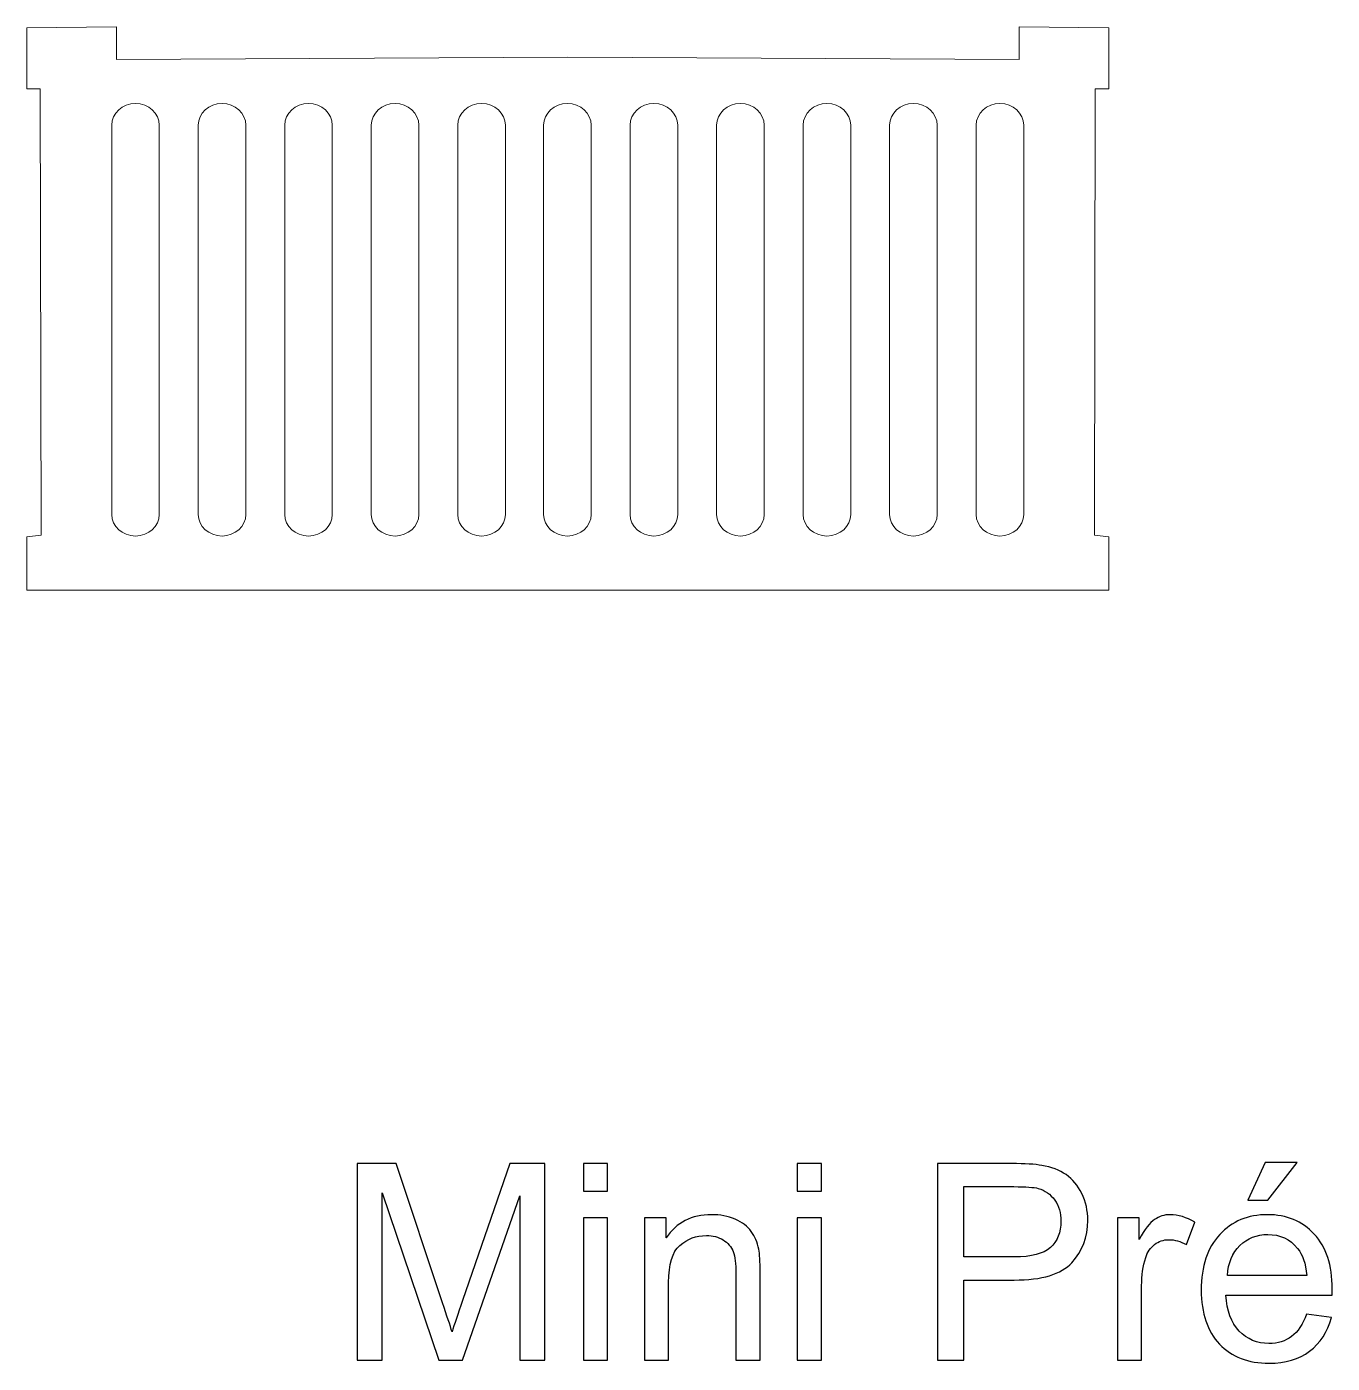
# Model space of a CAD drawing. Header units: millimetres. Extents: x -494 to 494, y -418 to 418.
# Drawn here: x -483.6 to -423.3, y -371.1 to -309.3 of the extents above; entities that cross this region are included whole.
import ezdxf

# ---------------------------------------------------------------- set-up
doc = ezdxf.new("R2010")
doc.units = ezdxf.units.MM
doc.header["$MEASUREMENT"] = 0

msp = doc.modelspace()

# ---------------------------------------------------------------- linework, layer by layer
at = {"lineweight": 9}
for points, knots in [([(-458.6213, -335.3787), (-458.6213, -335.3787), (-433.6059, -335.3787), (-433.6059, -335.3787), (-433.6059, -335.3787), (-433.6059, -335.3787), (-433.6059, -332.9099), (-433.6059, -332.9099), (-433.6059, -332.9099), (-433.6059, -332.9099), (-434.2674, -332.8438), (-434.2674, -332.8438), (-434.2674, -332.8438), (-434.2674, -332.8438), (-434.2284, -312.2058), (-434.2284, -312.2058), (-434.2284, -312.2058), (-434.2284, -312.2058), (-433.6059, -312.2063), (-433.6059, -312.2063), (-433.6059, -312.2063), (-433.6059, -312.2063), (-433.6059, -309.3787), (-433.6059, -309.3787), (-433.6059, -309.3787), (-433.6059, -309.3787), (-437.7535, -309.3293), (-437.7535, -309.3293), (-437.7535, -309.3293), (-437.7535, -309.3293), (-437.7538, -310.8506), (-437.7538, -310.8506), (-437.7538, -310.8506), (-437.7538, -310.8506), (-458.6213, -310.7309), (-458.6213, -310.7309), (-458.6213, -310.7309), (-458.6213, -310.7309), (-479.4888, -310.8506), (-479.4888, -310.8506), (-479.4888, -310.8506), (-479.4888, -310.8506), (-479.4891, -309.3293), (-479.4891, -309.3293), (-479.4891, -309.3293), (-479.4891, -309.3293), (-483.6367, -309.3787), (-483.6367, -309.3787), (-483.6367, -309.3787), (-483.6367, -309.3787), (-483.6367, -312.2063), (-483.6367, -312.2063), (-483.6367, -312.2063), (-483.6367, -312.2063), (-483.0142, -312.2058), (-483.0142, -312.2058), (-483.0142, -312.2058), (-483.0142, -312.2058), (-482.9752, -332.8438), (-482.9752, -332.8438), (-482.9752, -332.8438), (-482.9752, -332.8438), (-483.6367, -332.9099), (-483.6367, -332.9099), (-483.6367, -332.9099), (-483.6367, -332.9099), (-483.6367, -335.3787), (-483.6367, -335.3787), (-483.6367, -335.3787), (-483.6367, -335.3787), (-458.6213, -335.3787), (-458.6213, -335.3787)], [0, 0, 0, 0, 0.0526316, 0.0526316, 0.0526316, 0.0526316, 0.1052632, 0.1052632, 0.1052632, 0.1052632, 0.1578947, 0.1578947, 0.1578947, 0.1578947, 0.2105263, 0.2105263, 0.2105263, 0.2105263, 0.2631579, 0.2631579, 0.2631579, 0.2631579, 0.3157895, 0.3157895, 0.3157895, 0.3157895, 0.3684211, 0.3684211, 0.3684211, 0.3684211, 0.4210526, 0.4210526, 0.4210526, 0.4210526, 0.4736842, 0.4736842, 0.4736842, 0.4736842, 0.5263158, 0.5263158, 0.5263158, 0.5263158, 0.5789474, 0.5789474, 0.5789474, 0.5789474, 0.6315789, 0.6315789, 0.6315789, 0.6315789, 0.6842105, 0.6842105, 0.6842105, 0.6842105, 0.7368421, 0.7368421, 0.7368421, 0.7368421, 0.7894737, 0.7894737, 0.7894737, 0.7894737, 0.8421053, 0.8421053, 0.8421053, 0.8421053, 0.8947368, 0.8947368, 0.8947368, 0.8947368, 1, 1, 1, 1]), ([(-478.6059, -312.8787), (-478.6059, -312.8787), (-478.6058, -312.8787), (-478.6058, -312.8787), (-478.6058, -312.8787), (-478.0007, -312.8787), (-477.5059, -313.3286), (-477.5059, -313.8786), (-477.5059, -313.8786), (-477.5059, -313.8786), (-477.5059, -331.8788), (-477.5059, -331.8788), (-477.5059, -331.8788), (-477.5059, -332.4288), (-478.0007, -332.8787), (-478.6058, -332.8787), (-478.6058, -332.8787), (-478.6058, -332.8787), (-478.6059, -332.8787), (-478.6059, -332.8787), (-478.6059, -332.8787), (-479.211, -332.8787), (-479.7059, -332.4288), (-479.7059, -331.8788), (-479.7059, -331.8788), (-479.7059, -331.8788), (-479.7059, -313.8786), (-479.7059, -313.8786), (-479.7059, -313.8786), (-479.7059, -313.3286), (-479.211, -312.8787), (-478.6059, -312.8787)], [0, 0, 0, 0, 0.1111111, 0.1111111, 0.1111111, 0.1111111, 0.2222222, 0.2222222, 0.2222222, 0.2222222, 0.3333333, 0.3333333, 0.3333333, 0.3333333, 0.4444444, 0.4444444, 0.4444444, 0.4444444, 0.5555556, 0.5555556, 0.5555556, 0.5555556, 0.6666667, 0.6666667, 0.6666667, 0.6666667, 0.7777778, 0.7777778, 0.7777778, 0.7777778, 1, 1, 1, 1]), ([(-474.6059, -312.8787), (-474.6059, -312.8787), (-474.6058, -312.8787), (-474.6058, -312.8787), (-474.6058, -312.8787), (-474.0007, -312.8787), (-473.5059, -313.3286), (-473.5059, -313.8786), (-473.5059, -313.8786), (-473.5059, -313.8786), (-473.5059, -331.8788), (-473.5059, -331.8788), (-473.5059, -331.8788), (-473.5059, -332.4288), (-474.0007, -332.8787), (-474.6058, -332.8787), (-474.6058, -332.8787), (-474.6058, -332.8787), (-474.6059, -332.8787), (-474.6059, -332.8787), (-474.6059, -332.8787), (-475.211, -332.8787), (-475.7059, -332.4288), (-475.7059, -331.8788), (-475.7059, -331.8788), (-475.7059, -331.8788), (-475.7059, -313.8786), (-475.7059, -313.8786), (-475.7059, -313.8786), (-475.7059, -313.3286), (-475.211, -312.8787), (-474.6059, -312.8787)], [0, 0, 0, 0, 0.1111111, 0.1111111, 0.1111111, 0.1111111, 0.2222222, 0.2222222, 0.2222222, 0.2222222, 0.3333333, 0.3333333, 0.3333333, 0.3333333, 0.4444444, 0.4444444, 0.4444444, 0.4444444, 0.5555556, 0.5555556, 0.5555556, 0.5555556, 0.6666667, 0.6666667, 0.6666667, 0.6666667, 0.7777778, 0.7777778, 0.7777778, 0.7777778, 1, 1, 1, 1]), ([(-470.6059, -312.8787), (-470.6059, -312.8787), (-470.6058, -312.8787), (-470.6058, -312.8787), (-470.6058, -312.8787), (-470.0007, -312.8787), (-469.5059, -313.3286), (-469.5059, -313.8786), (-469.5059, -313.8786), (-469.5059, -313.8786), (-469.5059, -331.8788), (-469.5059, -331.8788), (-469.5059, -331.8788), (-469.5059, -332.4288), (-470.0007, -332.8787), (-470.6058, -332.8787), (-470.6058, -332.8787), (-470.6058, -332.8787), (-470.6059, -332.8787), (-470.6059, -332.8787), (-470.6059, -332.8787), (-471.211, -332.8787), (-471.7059, -332.4288), (-471.7059, -331.8788), (-471.7059, -331.8788), (-471.7059, -331.8788), (-471.7059, -313.8786), (-471.7059, -313.8786), (-471.7059, -313.8786), (-471.7059, -313.3286), (-471.211, -312.8787), (-470.6059, -312.8787)], [0, 0, 0, 0, 0.1111111, 0.1111111, 0.1111111, 0.1111111, 0.2222222, 0.2222222, 0.2222222, 0.2222222, 0.3333333, 0.3333333, 0.3333333, 0.3333333, 0.4444444, 0.4444444, 0.4444444, 0.4444444, 0.5555556, 0.5555556, 0.5555556, 0.5555556, 0.6666667, 0.6666667, 0.6666667, 0.6666667, 0.7777778, 0.7777778, 0.7777778, 0.7777778, 1, 1, 1, 1]), ([(-466.6059, -312.8787), (-466.6059, -312.8787), (-466.6058, -312.8787), (-466.6058, -312.8787), (-466.6058, -312.8787), (-466.0007, -312.8787), (-465.5059, -313.3286), (-465.5059, -313.8786), (-465.5059, -313.8786), (-465.5059, -313.8786), (-465.5059, -331.8788), (-465.5059, -331.8788), (-465.5059, -331.8788), (-465.5059, -332.4288), (-466.0007, -332.8787), (-466.6058, -332.8787), (-466.6058, -332.8787), (-466.6058, -332.8787), (-466.6059, -332.8787), (-466.6059, -332.8787), (-466.6059, -332.8787), (-467.211, -332.8787), (-467.7059, -332.4288), (-467.7059, -331.8788), (-467.7059, -331.8788), (-467.7059, -331.8788), (-467.7059, -313.8786), (-467.7059, -313.8786), (-467.7059, -313.8786), (-467.7059, -313.3286), (-467.211, -312.8787), (-466.6059, -312.8787)], [0, 0, 0, 0, 0.1111111, 0.1111111, 0.1111111, 0.1111111, 0.2222222, 0.2222222, 0.2222222, 0.2222222, 0.3333333, 0.3333333, 0.3333333, 0.3333333, 0.4444444, 0.4444444, 0.4444444, 0.4444444, 0.5555556, 0.5555556, 0.5555556, 0.5555556, 0.6666667, 0.6666667, 0.6666667, 0.6666667, 0.7777778, 0.7777778, 0.7777778, 0.7777778, 1, 1, 1, 1]), ([(-462.6059, -312.8787), (-462.6059, -312.8787), (-462.6058, -312.8787), (-462.6058, -312.8787), (-462.6058, -312.8787), (-462.0007, -312.8787), (-461.5059, -313.3286), (-461.5059, -313.8786), (-461.5059, -313.8786), (-461.5059, -313.8786), (-461.5059, -331.8788), (-461.5059, -331.8788), (-461.5059, -331.8788), (-461.5059, -332.4288), (-462.0007, -332.8787), (-462.6058, -332.8787), (-462.6058, -332.8787), (-462.6058, -332.8787), (-462.6059, -332.8787), (-462.6059, -332.8787), (-462.6059, -332.8787), (-463.211, -332.8787), (-463.7059, -332.4288), (-463.7059, -331.8788), (-463.7059, -331.8788), (-463.7059, -331.8788), (-463.7059, -313.8786), (-463.7059, -313.8786), (-463.7059, -313.8786), (-463.7059, -313.3286), (-463.211, -312.8787), (-462.6059, -312.8787)], [0, 0, 0, 0, 0.1111111, 0.1111111, 0.1111111, 0.1111111, 0.2222222, 0.2222222, 0.2222222, 0.2222222, 0.3333333, 0.3333333, 0.3333333, 0.3333333, 0.4444444, 0.4444444, 0.4444444, 0.4444444, 0.5555556, 0.5555556, 0.5555556, 0.5555556, 0.6666667, 0.6666667, 0.6666667, 0.6666667, 0.7777778, 0.7777778, 0.7777778, 0.7777778, 1, 1, 1, 1]), ([(-458.6367, -312.8787), (-458.6367, -312.8787), (-458.6368, -312.8787), (-458.6368, -312.8787), (-458.6368, -312.8787), (-459.2419, -312.8787), (-459.7367, -313.3286), (-459.7367, -313.8786), (-459.7367, -313.8786), (-459.7367, -313.8786), (-459.7367, -331.8788), (-459.7367, -331.8788), (-459.7367, -331.8788), (-459.7367, -332.4288), (-459.2419, -332.8787), (-458.6368, -332.8787), (-458.6368, -332.8787), (-458.6368, -332.8787), (-458.6367, -332.8787), (-458.6367, -332.8787), (-458.6367, -332.8787), (-458.0316, -332.8787), (-457.5367, -332.4288), (-457.5367, -331.8788), (-457.5367, -331.8788), (-457.5367, -331.8788), (-457.5367, -313.8786), (-457.5367, -313.8786), (-457.5367, -313.8786), (-457.5367, -313.3286), (-458.0316, -312.8787), (-458.6367, -312.8787)], [0, 0, 0, 0, 0.1111111, 0.1111111, 0.1111111, 0.1111111, 0.2222222, 0.2222222, 0.2222222, 0.2222222, 0.3333333, 0.3333333, 0.3333333, 0.3333333, 0.4444444, 0.4444444, 0.4444444, 0.4444444, 0.5555556, 0.5555556, 0.5555556, 0.5555556, 0.6666667, 0.6666667, 0.6666667, 0.6666667, 0.7777778, 0.7777778, 0.7777778, 0.7777778, 1, 1, 1, 1]), ([(-454.6367, -312.8787), (-454.6367, -312.8787), (-454.6368, -312.8787), (-454.6368, -312.8787), (-454.6368, -312.8787), (-455.2419, -312.8787), (-455.7367, -313.3286), (-455.7367, -313.8786), (-455.7367, -313.8786), (-455.7367, -313.8786), (-455.7367, -331.8788), (-455.7367, -331.8788), (-455.7367, -331.8788), (-455.7367, -332.4288), (-455.2419, -332.8787), (-454.6368, -332.8787), (-454.6368, -332.8787), (-454.6368, -332.8787), (-454.6367, -332.8787), (-454.6367, -332.8787), (-454.6367, -332.8787), (-454.0316, -332.8787), (-453.5367, -332.4288), (-453.5367, -331.8788), (-453.5367, -331.8788), (-453.5367, -331.8788), (-453.5367, -313.8786), (-453.5367, -313.8786), (-453.5367, -313.8786), (-453.5367, -313.3286), (-454.0316, -312.8787), (-454.6367, -312.8787)], [0, 0, 0, 0, 0.1111111, 0.1111111, 0.1111111, 0.1111111, 0.2222222, 0.2222222, 0.2222222, 0.2222222, 0.3333333, 0.3333333, 0.3333333, 0.3333333, 0.4444444, 0.4444444, 0.4444444, 0.4444444, 0.5555556, 0.5555556, 0.5555556, 0.5555556, 0.6666667, 0.6666667, 0.6666667, 0.6666667, 0.7777778, 0.7777778, 0.7777778, 0.7777778, 1, 1, 1, 1]), ([(-450.6367, -312.8787), (-450.6367, -312.8787), (-450.6368, -312.8787), (-450.6368, -312.8787), (-450.6368, -312.8787), (-451.2419, -312.8787), (-451.7367, -313.3286), (-451.7367, -313.8786), (-451.7367, -313.8786), (-451.7367, -313.8786), (-451.7367, -331.8788), (-451.7367, -331.8788), (-451.7367, -331.8788), (-451.7367, -332.4288), (-451.2419, -332.8787), (-450.6368, -332.8787), (-450.6368, -332.8787), (-450.6368, -332.8787), (-450.6367, -332.8787), (-450.6367, -332.8787), (-450.6367, -332.8787), (-450.0316, -332.8787), (-449.5367, -332.4288), (-449.5367, -331.8788), (-449.5367, -331.8788), (-449.5367, -331.8788), (-449.5367, -313.8786), (-449.5367, -313.8786), (-449.5367, -313.8786), (-449.5367, -313.3286), (-450.0316, -312.8787), (-450.6367, -312.8787)], [0, 0, 0, 0, 0.1111111, 0.1111111, 0.1111111, 0.1111111, 0.2222222, 0.2222222, 0.2222222, 0.2222222, 0.3333333, 0.3333333, 0.3333333, 0.3333333, 0.4444444, 0.4444444, 0.4444444, 0.4444444, 0.5555556, 0.5555556, 0.5555556, 0.5555556, 0.6666667, 0.6666667, 0.6666667, 0.6666667, 0.7777778, 0.7777778, 0.7777778, 0.7777778, 1, 1, 1, 1]), ([(-446.6367, -312.8787), (-446.6367, -312.8787), (-446.6368, -312.8787), (-446.6368, -312.8787), (-446.6368, -312.8787), (-447.2419, -312.8787), (-447.7367, -313.3286), (-447.7367, -313.8786), (-447.7367, -313.8786), (-447.7367, -313.8786), (-447.7367, -331.8788), (-447.7367, -331.8788), (-447.7367, -331.8788), (-447.7367, -332.4288), (-447.2419, -332.8787), (-446.6368, -332.8787), (-446.6368, -332.8787), (-446.6368, -332.8787), (-446.6367, -332.8787), (-446.6367, -332.8787), (-446.6367, -332.8787), (-446.0316, -332.8787), (-445.5367, -332.4288), (-445.5367, -331.8788), (-445.5367, -331.8788), (-445.5367, -331.8788), (-445.5367, -313.8786), (-445.5367, -313.8786), (-445.5367, -313.8786), (-445.5367, -313.3286), (-446.0316, -312.8787), (-446.6367, -312.8787)], [0, 0, 0, 0, 0.1111111, 0.1111111, 0.1111111, 0.1111111, 0.2222222, 0.2222222, 0.2222222, 0.2222222, 0.3333333, 0.3333333, 0.3333333, 0.3333333, 0.4444444, 0.4444444, 0.4444444, 0.4444444, 0.5555556, 0.5555556, 0.5555556, 0.5555556, 0.6666667, 0.6666667, 0.6666667, 0.6666667, 0.7777778, 0.7777778, 0.7777778, 0.7777778, 1, 1, 1, 1]), ([(-442.6367, -312.8787), (-442.6367, -312.8787), (-442.6368, -312.8787), (-442.6368, -312.8787), (-442.6368, -312.8787), (-443.2419, -312.8787), (-443.7367, -313.3286), (-443.7367, -313.8786), (-443.7367, -313.8786), (-443.7367, -313.8786), (-443.7367, -331.8788), (-443.7367, -331.8788), (-443.7367, -331.8788), (-443.7367, -332.4288), (-443.2419, -332.8787), (-442.6368, -332.8787), (-442.6368, -332.8787), (-442.6368, -332.8787), (-442.6367, -332.8787), (-442.6367, -332.8787), (-442.6367, -332.8787), (-442.0316, -332.8787), (-441.5367, -332.4288), (-441.5367, -331.8788), (-441.5367, -331.8788), (-441.5367, -331.8788), (-441.5367, -313.8786), (-441.5367, -313.8786), (-441.5367, -313.8786), (-441.5367, -313.3286), (-442.0316, -312.8787), (-442.6367, -312.8787)], [0, 0, 0, 0, 0.1111111, 0.1111111, 0.1111111, 0.1111111, 0.2222222, 0.2222222, 0.2222222, 0.2222222, 0.3333333, 0.3333333, 0.3333333, 0.3333333, 0.4444444, 0.4444444, 0.4444444, 0.4444444, 0.5555556, 0.5555556, 0.5555556, 0.5555556, 0.6666667, 0.6666667, 0.6666667, 0.6666667, 0.7777778, 0.7777778, 0.7777778, 0.7777778, 1, 1, 1, 1]), ([(-438.6367, -312.8787), (-438.6367, -312.8787), (-438.6368, -312.8787), (-438.6368, -312.8787), (-438.6368, -312.8787), (-439.2419, -312.8787), (-439.7367, -313.3286), (-439.7367, -313.8786), (-439.7367, -313.8786), (-439.7367, -313.8786), (-439.7367, -331.8788), (-439.7367, -331.8788), (-439.7367, -331.8788), (-439.7367, -332.4288), (-439.2419, -332.8787), (-438.6368, -332.8787), (-438.6368, -332.8787), (-438.6368, -332.8787), (-438.6367, -332.8787), (-438.6367, -332.8787), (-438.6367, -332.8787), (-438.0316, -332.8787), (-437.5367, -332.4288), (-437.5367, -331.8788), (-437.5367, -331.8788), (-437.5367, -331.8788), (-437.5367, -313.8786), (-437.5367, -313.8786), (-437.5367, -313.8786), (-437.5367, -313.3286), (-438.0316, -312.8787), (-438.6367, -312.8787)], [0, 0, 0, 0, 0.1111111, 0.1111111, 0.1111111, 0.1111111, 0.2222222, 0.2222222, 0.2222222, 0.2222222, 0.3333333, 0.3333333, 0.3333333, 0.3333333, 0.4444444, 0.4444444, 0.4444444, 0.4444444, 0.5555556, 0.5555556, 0.5555556, 0.5555556, 0.6666667, 0.6666667, 0.6666667, 0.6666667, 0.7777778, 0.7777778, 0.7777778, 0.7777778, 1, 1, 1, 1]), ([(-468.3585, -370.9889), (-468.3585, -370.9889), (-468.3585, -361.8957), (-468.3585, -361.8957), (-468.3585, -361.8957), (-468.3585, -361.8957), (-466.5551, -361.8957), (-466.5551, -361.8957), (-466.5551, -361.8957), (-466.5551, -361.8957), (-464.4046, -368.3325), (-464.4046, -368.3325), (-464.4046, -368.3325), (-464.2056, -368.9315), (-464.0617, -369.3802), (-463.9706, -369.6787), (-463.9706, -369.6787), (-463.8669, -369.3485), (-463.7039, -368.8616), (-463.4838, -368.2203), (-463.4838, -368.2203), (-463.4838, -368.2203), (-461.2952, -361.8957), (-461.2952, -361.8957), (-461.2952, -361.8957), (-461.2952, -361.8957), (-459.6844, -361.8957), (-459.6844, -361.8957), (-459.6844, -361.8957), (-459.6844, -361.8957), (-459.6844, -370.9889), (-459.6844, -370.9889), (-459.6844, -370.9889), (-459.6844, -370.9889), (-460.8401, -370.9889), (-460.8401, -370.9889), (-460.8401, -370.9889), (-460.8401, -370.9889), (-460.8401, -363.3816), (-460.8401, -363.3816), (-460.8401, -363.3816), (-460.8401, -363.3816), (-463.4944, -370.9889), (-463.4944, -370.9889), (-463.4944, -370.9889), (-463.4944, -370.9889), (-464.5781, -370.9889), (-464.5781, -370.9889), (-464.5781, -370.9889), (-464.5781, -370.9889), (-467.2028, -363.2419), (-467.2028, -363.2419), (-467.2028, -363.2419), (-467.2028, -363.2419), (-467.2028, -370.9889), (-467.2028, -370.9889), (-467.2028, -370.9889), (-467.2028, -370.9889), (-468.3585, -370.9889), (-468.3585, -370.9889)], [0, 0, 0, 0, 0.0625, 0.0625, 0.0625, 0.0625, 0.125, 0.125, 0.125, 0.125, 0.1875, 0.1875, 0.1875, 0.1875, 0.25, 0.25, 0.25, 0.25, 0.3125, 0.3125, 0.3125, 0.3125, 0.375, 0.375, 0.375, 0.375, 0.4375, 0.4375, 0.4375, 0.4375, 0.5, 0.5, 0.5, 0.5, 0.5625, 0.5625, 0.5625, 0.5625, 0.625, 0.625, 0.625, 0.625, 0.6875, 0.6875, 0.6875, 0.6875, 0.75, 0.75, 0.75, 0.75, 0.8125, 0.8125, 0.8125, 0.8125, 0.875, 0.875, 0.875, 0.875, 1, 1, 1, 1]), ([(-457.8937, -363.1657), (-457.8937, -363.1657), (-457.8937, -361.8957), (-457.8937, -361.8957), (-457.8937, -361.8957), (-457.8937, -361.8957), (-456.7761, -361.8957), (-456.7761, -361.8957), (-456.7761, -361.8957), (-456.7761, -361.8957), (-456.7761, -363.1657), (-456.7761, -363.1657), (-456.7761, -363.1657), (-456.7761, -363.1657), (-457.8937, -363.1657), (-457.8937, -363.1657)], [0, 0, 0, 0, 0.2, 0.2, 0.2, 0.2, 0.4, 0.4, 0.4, 0.4, 0.6, 0.6, 0.6, 0.6, 1, 1, 1, 1]), ([(-448.0089, -363.1657), (-448.0089, -363.1657), (-448.0089, -361.8957), (-448.0089, -361.8957), (-448.0089, -361.8957), (-448.0089, -361.8957), (-446.8913, -361.8957), (-446.8913, -361.8957), (-446.8913, -361.8957), (-446.8913, -361.8957), (-446.8913, -363.1657), (-446.8913, -363.1657), (-446.8913, -363.1657), (-446.8913, -363.1657), (-448.0089, -363.1657), (-448.0089, -363.1657)], [0, 0, 0, 0, 0.2, 0.2, 0.2, 0.2, 0.4, 0.4, 0.4, 0.4, 0.6, 0.6, 0.6, 0.6, 1, 1, 1, 1]), ([(-441.5192, -370.9889), (-441.5192, -370.9889), (-441.5192, -361.8957), (-441.5192, -361.8957), (-441.5192, -361.8957), (-441.5192, -361.8957), (-438.086, -361.8957), (-438.086, -361.8957), (-438.086, -361.8957), (-437.4827, -361.8957), (-437.0213, -361.9253), (-436.7017, -361.9825), (-436.7017, -361.9825), (-436.255, -362.0566), (-435.8804, -362.1984), (-435.5777, -362.4058), (-435.5777, -362.4058), (-435.275, -362.6154), (-435.0316, -362.9075), (-434.8475, -363.2821), (-434.8475, -363.2821), (-434.6633, -363.6568), (-434.5723, -364.0695), (-434.5723, -364.5204), (-434.5723, -364.5204), (-434.5723, -365.2908), (-434.8178, -365.9449), (-435.311, -366.4783), (-435.311, -366.4783), (-435.8021, -367.0138), (-436.6932, -367.2805), (-437.9801, -367.2805), (-437.9801, -367.2805), (-437.9801, -367.2805), (-440.3127, -367.2805), (-440.3127, -367.2805), (-440.3127, -367.2805), (-440.3127, -367.2805), (-440.3127, -370.9889), (-440.3127, -370.9889), (-440.3127, -370.9889), (-440.3127, -370.9889), (-441.5192, -370.9889), (-441.5192, -370.9889)], [0, 0, 0, 0, 0.0833333, 0.0833333, 0.0833333, 0.0833333, 0.1666667, 0.1666667, 0.1666667, 0.1666667, 0.25, 0.25, 0.25, 0.25, 0.3333333, 0.3333333, 0.3333333, 0.3333333, 0.4166667, 0.4166667, 0.4166667, 0.4166667, 0.5, 0.5, 0.5, 0.5, 0.5833333, 0.5833333, 0.5833333, 0.5833333, 0.6666667, 0.6666667, 0.6666667, 0.6666667, 0.75, 0.75, 0.75, 0.75, 0.8333333, 0.8333333, 0.8333333, 0.8333333, 1, 1, 1, 1]), ([(-427.1809, -363.5848), (-427.1809, -363.5848), (-426.3681, -361.8449), (-426.3681, -361.8449), (-426.3681, -361.8449), (-426.3681, -361.8449), (-424.8949, -361.8449), (-424.8949, -361.8449), (-424.8949, -361.8449), (-424.8949, -361.8449), (-426.2538, -363.5848), (-426.2538, -363.5848), (-426.2538, -363.5848), (-426.2538, -363.5848), (-427.1809, -363.5848), (-427.1809, -363.5848)], [0, 0, 0, 0, 0.2, 0.2, 0.2, 0.2, 0.4, 0.4, 0.4, 0.4, 0.6, 0.6, 0.6, 0.6, 1, 1, 1, 1]), ([(-440.3127, -366.2137), (-440.3127, -366.2137), (-437.9632, -366.2137), (-437.9632, -366.2137), (-437.9632, -366.2137), (-437.1843, -366.2137), (-436.6339, -366.0698), (-436.3058, -365.7798), (-436.3058, -365.7798), (-435.9799, -365.4898), (-435.8169, -365.0834), (-435.8169, -364.5563), (-435.8169, -364.5563), (-435.8169, -364.1775), (-435.9121, -363.8515), (-436.1048, -363.5806), (-436.1048, -363.5806), (-436.2974, -363.3096), (-436.5514, -363.1297), (-436.8646, -363.0429), (-436.8646, -363.0429), (-437.0678, -362.99), (-437.4425, -362.9625), (-437.9865, -362.9625), (-437.9865, -362.9625), (-437.9865, -362.9625), (-440.3127, -362.9625), (-440.3127, -362.9625), (-440.3127, -362.9625), (-440.3127, -362.9625), (-440.3127, -366.2137), (-440.3127, -366.2137)], [0, 0, 0, 0, 0.1111111, 0.1111111, 0.1111111, 0.1111111, 0.2222222, 0.2222222, 0.2222222, 0.2222222, 0.3333333, 0.3333333, 0.3333333, 0.3333333, 0.4444444, 0.4444444, 0.4444444, 0.4444444, 0.5555556, 0.5555556, 0.5555556, 0.5555556, 0.6666667, 0.6666667, 0.6666667, 0.6666667, 0.7777778, 0.7777778, 0.7777778, 0.7777778, 1, 1, 1, 1]), ([(-457.8937, -370.9889), (-457.8937, -370.9889), (-457.8937, -364.3976), (-457.8937, -364.3976), (-457.8937, -364.3976), (-457.8937, -364.3976), (-456.7761, -364.3976), (-456.7761, -364.3976), (-456.7761, -364.3976), (-456.7761, -364.3976), (-456.7761, -370.9889), (-456.7761, -370.9889), (-456.7761, -370.9889), (-456.7761, -370.9889), (-457.8937, -370.9889), (-457.8937, -370.9889)], [0, 0, 0, 0, 0.2, 0.2, 0.2, 0.2, 0.4, 0.4, 0.4, 0.4, 0.6, 0.6, 0.6, 0.6, 1, 1, 1, 1]), ([(-455.0722, -370.9889), (-455.0722, -370.9889), (-455.0722, -364.3976), (-455.0722, -364.3976), (-455.0722, -364.3976), (-455.0722, -364.3976), (-454.0689, -364.3976), (-454.0689, -364.3976), (-454.0689, -364.3976), (-454.0689, -364.3976), (-454.0689, -365.3332), (-454.0689, -365.3332), (-454.0689, -365.3332), (-453.5863, -364.6156), (-452.8878, -364.2579), (-451.9755, -364.2579), (-451.9755, -364.2579), (-451.5776, -364.2579), (-451.2135, -364.3299), (-450.8812, -364.4717), (-450.8812, -364.4717), (-450.5489, -364.6135), (-450.2991, -364.8019), (-450.134, -365.0326), (-450.134, -365.0326), (-449.9689, -365.2633), (-449.8525, -365.5385), (-449.7869, -365.856), (-449.7869, -365.856), (-449.7467, -366.0634), (-449.7255, -366.4254), (-449.7255, -366.9418), (-449.7255, -366.9418), (-449.7255, -366.9418), (-449.7255, -370.9889), (-449.7255, -370.9889), (-449.7255, -370.9889), (-449.7255, -370.9889), (-450.8431, -370.9889), (-450.8431, -370.9889), (-450.8431, -370.9889), (-450.8431, -370.9889), (-450.8431, -366.9842), (-450.8431, -366.9842), (-450.8431, -366.9842), (-450.8431, -366.5291), (-450.8854, -366.1883), (-450.9722, -365.9639), (-450.9722, -365.9639), (-451.059, -365.7396), (-451.2135, -365.5596), (-451.4336, -365.4242), (-451.4336, -365.4242), (-451.6538, -365.2908), (-451.9141, -365.2231), (-452.2105, -365.2231), (-452.2105, -365.2231), (-452.6846, -365.2231), (-453.0931, -365.3734), (-453.4381, -365.6761), (-453.4381, -365.6761), (-453.7831, -365.9766), (-453.9546, -366.5502), (-453.9546, -367.3927), (-453.9546, -367.3927), (-453.9546, -367.3927), (-453.9546, -370.9889), (-453.9546, -370.9889), (-453.9546, -370.9889), (-453.9546, -370.9889), (-455.0722, -370.9889), (-455.0722, -370.9889)], [0, 0, 0, 0, 0.0526316, 0.0526316, 0.0526316, 0.0526316, 0.1052632, 0.1052632, 0.1052632, 0.1052632, 0.1578947, 0.1578947, 0.1578947, 0.1578947, 0.2105263, 0.2105263, 0.2105263, 0.2105263, 0.2631579, 0.2631579, 0.2631579, 0.2631579, 0.3157895, 0.3157895, 0.3157895, 0.3157895, 0.3684211, 0.3684211, 0.3684211, 0.3684211, 0.4210526, 0.4210526, 0.4210526, 0.4210526, 0.4736842, 0.4736842, 0.4736842, 0.4736842, 0.5263158, 0.5263158, 0.5263158, 0.5263158, 0.5789474, 0.5789474, 0.5789474, 0.5789474, 0.6315789, 0.6315789, 0.6315789, 0.6315789, 0.6842105, 0.6842105, 0.6842105, 0.6842105, 0.7368421, 0.7368421, 0.7368421, 0.7368421, 0.7894737, 0.7894737, 0.7894737, 0.7894737, 0.8421053, 0.8421053, 0.8421053, 0.8421053, 0.8947368, 0.8947368, 0.8947368, 0.8947368, 1, 1, 1, 1]), ([(-448.0089, -370.9889), (-448.0089, -370.9889), (-448.0089, -364.3976), (-448.0089, -364.3976), (-448.0089, -364.3976), (-448.0089, -364.3976), (-446.8913, -364.3976), (-446.8913, -364.3976), (-446.8913, -364.3976), (-446.8913, -364.3976), (-446.8913, -370.9889), (-446.8913, -370.9889), (-446.8913, -370.9889), (-446.8913, -370.9889), (-448.0089, -370.9889), (-448.0089, -370.9889)], [0, 0, 0, 0, 0.2, 0.2, 0.2, 0.2, 0.4, 0.4, 0.4, 0.4, 0.6, 0.6, 0.6, 0.6, 1, 1, 1, 1]), ([(-433.2007, -370.9889), (-433.2007, -370.9889), (-433.2007, -364.3976), (-433.2007, -364.3976), (-433.2007, -364.3976), (-433.2007, -364.3976), (-432.1974, -364.3976), (-432.1974, -364.3976), (-432.1974, -364.3976), (-432.1974, -364.3976), (-432.1974, -365.4072), (-432.1974, -365.4072), (-432.1974, -365.4072), (-431.9413, -364.9395), (-431.7042, -364.6304), (-431.4862, -364.4823), (-431.4862, -364.4823), (-431.2682, -364.332), (-431.029, -364.2579), (-430.7686, -364.2579), (-430.7686, -364.2579), (-430.3919, -364.2579), (-430.0088, -364.3764), (-429.6193, -364.6114), (-429.6193, -364.6114), (-429.6193, -364.6114), (-430.0172, -365.6422), (-430.0172, -365.6422), (-430.0172, -365.6422), (-430.2882, -365.4898), (-430.5591, -365.4136), (-430.83, -365.4136), (-430.83, -365.4136), (-431.0734, -365.4136), (-431.2915, -365.4877), (-431.4841, -365.6337), (-431.4841, -365.6337), (-431.6767, -365.7798), (-431.8143, -365.983), (-431.8968, -366.2433), (-431.8968, -366.2433), (-432.0217, -366.6391), (-432.0831, -367.0731), (-432.0831, -367.5451), (-432.0831, -367.5451), (-432.0831, -367.5451), (-432.0831, -370.9889), (-432.0831, -370.9889), (-432.0831, -370.9889), (-432.0831, -370.9889), (-433.2007, -370.9889), (-433.2007, -370.9889)], [0, 0, 0, 0, 0.0714286, 0.0714286, 0.0714286, 0.0714286, 0.1428571, 0.1428571, 0.1428571, 0.1428571, 0.2142857, 0.2142857, 0.2142857, 0.2142857, 0.2857143, 0.2857143, 0.2857143, 0.2857143, 0.3571429, 0.3571429, 0.3571429, 0.3571429, 0.4285714, 0.4285714, 0.4285714, 0.4285714, 0.5, 0.5, 0.5, 0.5, 0.5714286, 0.5714286, 0.5714286, 0.5714286, 0.6428571, 0.6428571, 0.6428571, 0.6428571, 0.7142857, 0.7142857, 0.7142857, 0.7142857, 0.7857143, 0.7857143, 0.7857143, 0.7857143, 0.8571429, 0.8571429, 0.8571429, 0.8571429, 1, 1, 1, 1]), ([(-424.4631, -368.8553), (-424.4631, -368.8553), (-423.3074, -369.0077), (-423.3074, -369.0077), (-423.3074, -369.0077), (-423.4873, -369.6787), (-423.8239, -370.2015), (-424.3149, -370.5719), (-424.3149, -370.5719), (-424.806, -370.9423), (-425.4325, -371.1286), (-426.1966, -371.1286), (-426.1966, -371.1286), (-427.1576, -371.1286), (-427.9196, -370.8323), (-428.4826, -370.2396), (-428.4826, -370.2396), (-429.0457, -369.649), (-429.3272, -368.8172), (-429.3272, -367.7483), (-429.3272, -367.7483), (-429.3272, -366.6434), (-429.0436, -365.784), (-428.4742, -365.1744), (-428.4742, -365.1744), (-427.9048, -364.5627), (-427.1661, -364.2579), (-426.258, -364.2579), (-426.258, -364.2579), (-425.3796, -364.2579), (-424.6621, -364.5563), (-424.1054, -365.1554), (-424.1054, -365.1554), (-423.5487, -365.7544), (-423.2693, -366.5968), (-423.2693, -367.6827), (-423.2693, -367.6827), (-423.2693, -367.7483), (-423.2714, -367.8478), (-423.2756, -367.979), (-423.2756, -367.979), (-423.2756, -367.979), (-428.1842, -367.979), (-428.1842, -367.979), (-428.1842, -367.979), (-428.1419, -368.7008), (-427.9387, -369.2553), (-427.5704, -369.6385), (-427.5704, -369.6385), (-427.2042, -370.0216), (-426.7449, -370.2142), (-426.1966, -370.2142), (-426.1966, -370.2142), (-425.7881, -370.2142), (-425.4389, -370.1062), (-425.151, -369.8903), (-425.151, -369.8903), (-424.861, -369.6744), (-424.6324, -369.3294), (-424.4631, -368.8553)], [0, 0, 0, 0, 0.0625, 0.0625, 0.0625, 0.0625, 0.125, 0.125, 0.125, 0.125, 0.1875, 0.1875, 0.1875, 0.1875, 0.25, 0.25, 0.25, 0.25, 0.3125, 0.3125, 0.3125, 0.3125, 0.375, 0.375, 0.375, 0.375, 0.4375, 0.4375, 0.4375, 0.4375, 0.5, 0.5, 0.5, 0.5, 0.5625, 0.5625, 0.5625, 0.5625, 0.625, 0.625, 0.625, 0.625, 0.6875, 0.6875, 0.6875, 0.6875, 0.75, 0.75, 0.75, 0.75, 0.8125, 0.8125, 0.8125, 0.8125, 0.875, 0.875, 0.875, 0.875, 1, 1, 1, 1]), ([(-428.1207, -367.0646), (-428.1207, -367.0646), (-424.4504, -367.0646), (-424.4504, -367.0646), (-424.4504, -367.0646), (-424.4991, -366.51), (-424.6409, -366.0952), (-424.8716, -365.8179), (-424.8716, -365.8179), (-425.2251, -365.3882), (-425.6865, -365.1723), (-426.2517, -365.1723), (-426.2517, -365.1723), (-426.7639, -365.1723), (-427.1936, -365.3437), (-427.5428, -365.6866), (-427.5428, -365.6866), (-427.89, -366.0295), (-428.0826, -366.4889), (-428.1207, -367.0646)], [0, 0, 0, 0, 0.1666667, 0.1666667, 0.1666667, 0.1666667, 0.3333333, 0.3333333, 0.3333333, 0.3333333, 0.5, 0.5, 0.5, 0.5, 0.6666667, 0.6666667, 0.6666667, 0.6666667, 1, 1, 1, 1])]:
    msp.add_open_spline(points, degree=3, knots=knots, dxfattribs=at)
at = {"color": 250}
for points, knots in [([(-468.3585, -370.9889), (-468.3585, -370.9889), (-468.3585, -361.8957), (-468.3585, -361.8957), (-468.3585, -361.8957), (-468.3585, -361.8957), (-466.5551, -361.8957), (-466.5551, -361.8957), (-466.5551, -361.8957), (-466.5551, -361.8957), (-464.4046, -368.3325), (-464.4046, -368.3325), (-464.4046, -368.3325), (-464.2056, -368.9315), (-464.0617, -369.3802), (-463.9706, -369.6787), (-463.9706, -369.6787), (-463.8669, -369.3485), (-463.7039, -368.8616), (-463.4838, -368.2203), (-463.4838, -368.2203), (-463.4838, -368.2203), (-461.2952, -361.8957), (-461.2952, -361.8957), (-461.2952, -361.8957), (-461.2952, -361.8957), (-459.6844, -361.8957), (-459.6844, -361.8957), (-459.6844, -361.8957), (-459.6844, -361.8957), (-459.6844, -370.9889), (-459.6844, -370.9889), (-459.6844, -370.9889), (-459.6844, -370.9889), (-460.8401, -370.9889), (-460.8401, -370.9889), (-460.8401, -370.9889), (-460.8401, -370.9889), (-460.8401, -363.3816), (-460.8401, -363.3816), (-460.8401, -363.3816), (-460.8401, -363.3816), (-463.4944, -370.9889), (-463.4944, -370.9889), (-463.4944, -370.9889), (-463.4944, -370.9889), (-464.5781, -370.9889), (-464.5781, -370.9889), (-464.5781, -370.9889), (-464.5781, -370.9889), (-467.2028, -363.2419), (-467.2028, -363.2419), (-467.2028, -363.2419), (-467.2028, -363.2419), (-467.2028, -370.9889), (-467.2028, -370.9889), (-467.2028, -370.9889), (-467.2028, -370.9889), (-468.3585, -370.9889), (-468.3585, -370.9889)], [0, 0, 0, 0, 0.0625, 0.0625, 0.0625, 0.0625, 0.125, 0.125, 0.125, 0.125, 0.1875, 0.1875, 0.1875, 0.1875, 0.25, 0.25, 0.25, 0.25, 0.3125, 0.3125, 0.3125, 0.3125, 0.375, 0.375, 0.375, 0.375, 0.4375, 0.4375, 0.4375, 0.4375, 0.5, 0.5, 0.5, 0.5, 0.5625, 0.5625, 0.5625, 0.5625, 0.625, 0.625, 0.625, 0.625, 0.6875, 0.6875, 0.6875, 0.6875, 0.75, 0.75, 0.75, 0.75, 0.8125, 0.8125, 0.8125, 0.8125, 0.875, 0.875, 0.875, 0.875, 1, 1, 1, 1]), ([(-457.8937, -363.1657), (-457.8937, -363.1657), (-457.8937, -361.8957), (-457.8937, -361.8957), (-457.8937, -361.8957), (-457.8937, -361.8957), (-456.7761, -361.8957), (-456.7761, -361.8957), (-456.7761, -361.8957), (-456.7761, -361.8957), (-456.7761, -363.1657), (-456.7761, -363.1657), (-456.7761, -363.1657), (-456.7761, -363.1657), (-457.8937, -363.1657), (-457.8937, -363.1657)], [0, 0, 0, 0, 0.2, 0.2, 0.2, 0.2, 0.4, 0.4, 0.4, 0.4, 0.6, 0.6, 0.6, 0.6, 1, 1, 1, 1]), ([(-448.0089, -363.1657), (-448.0089, -363.1657), (-448.0089, -361.8957), (-448.0089, -361.8957), (-448.0089, -361.8957), (-448.0089, -361.8957), (-446.8913, -361.8957), (-446.8913, -361.8957), (-446.8913, -361.8957), (-446.8913, -361.8957), (-446.8913, -363.1657), (-446.8913, -363.1657), (-446.8913, -363.1657), (-446.8913, -363.1657), (-448.0089, -363.1657), (-448.0089, -363.1657)], [0, 0, 0, 0, 0.2, 0.2, 0.2, 0.2, 0.4, 0.4, 0.4, 0.4, 0.6, 0.6, 0.6, 0.6, 1, 1, 1, 1]), ([(-441.5192, -370.9889), (-441.5192, -370.9889), (-441.5192, -361.8957), (-441.5192, -361.8957), (-441.5192, -361.8957), (-441.5192, -361.8957), (-438.086, -361.8957), (-438.086, -361.8957), (-438.086, -361.8957), (-437.4827, -361.8957), (-437.0213, -361.9253), (-436.7017, -361.9825), (-436.7017, -361.9825), (-436.255, -362.0566), (-435.8804, -362.1984), (-435.5777, -362.4058), (-435.5777, -362.4058), (-435.275, -362.6154), (-435.0316, -362.9075), (-434.8475, -363.2821), (-434.8475, -363.2821), (-434.6633, -363.6568), (-434.5723, -364.0695), (-434.5723, -364.5204), (-434.5723, -364.5204), (-434.5723, -365.2908), (-434.8178, -365.9449), (-435.311, -366.4783), (-435.311, -366.4783), (-435.8021, -367.0138), (-436.6932, -367.2805), (-437.9801, -367.2805), (-437.9801, -367.2805), (-437.9801, -367.2805), (-440.3127, -367.2805), (-440.3127, -367.2805), (-440.3127, -367.2805), (-440.3127, -367.2805), (-440.3127, -370.9889), (-440.3127, -370.9889), (-440.3127, -370.9889), (-440.3127, -370.9889), (-441.5192, -370.9889), (-441.5192, -370.9889)], [0, 0, 0, 0, 0.0833333, 0.0833333, 0.0833333, 0.0833333, 0.1666667, 0.1666667, 0.1666667, 0.1666667, 0.25, 0.25, 0.25, 0.25, 0.3333333, 0.3333333, 0.3333333, 0.3333333, 0.4166667, 0.4166667, 0.4166667, 0.4166667, 0.5, 0.5, 0.5, 0.5, 0.5833333, 0.5833333, 0.5833333, 0.5833333, 0.6666667, 0.6666667, 0.6666667, 0.6666667, 0.75, 0.75, 0.75, 0.75, 0.8333333, 0.8333333, 0.8333333, 0.8333333, 1, 1, 1, 1]), ([(-427.1809, -363.5848), (-427.1809, -363.5848), (-426.3681, -361.8449), (-426.3681, -361.8449), (-426.3681, -361.8449), (-426.3681, -361.8449), (-424.8949, -361.8449), (-424.8949, -361.8449), (-424.8949, -361.8449), (-424.8949, -361.8449), (-426.2538, -363.5848), (-426.2538, -363.5848), (-426.2538, -363.5848), (-426.2538, -363.5848), (-427.1809, -363.5848), (-427.1809, -363.5848)], [0, 0, 0, 0, 0.2, 0.2, 0.2, 0.2, 0.4, 0.4, 0.4, 0.4, 0.6, 0.6, 0.6, 0.6, 1, 1, 1, 1]), ([(-440.3127, -366.2137), (-440.3127, -366.2137), (-437.9632, -366.2137), (-437.9632, -366.2137), (-437.9632, -366.2137), (-437.1843, -366.2137), (-436.6339, -366.0698), (-436.3058, -365.7798), (-436.3058, -365.7798), (-435.9799, -365.4898), (-435.8169, -365.0834), (-435.8169, -364.5563), (-435.8169, -364.5563), (-435.8169, -364.1775), (-435.9121, -363.8515), (-436.1048, -363.5806), (-436.1048, -363.5806), (-436.2974, -363.3096), (-436.5514, -363.1297), (-436.8646, -363.0429), (-436.8646, -363.0429), (-437.0678, -362.99), (-437.4425, -362.9625), (-437.9865, -362.9625), (-437.9865, -362.9625), (-437.9865, -362.9625), (-440.3127, -362.9625), (-440.3127, -362.9625), (-440.3127, -362.9625), (-440.3127, -362.9625), (-440.3127, -366.2137), (-440.3127, -366.2137)], [0, 0, 0, 0, 0.1111111, 0.1111111, 0.1111111, 0.1111111, 0.2222222, 0.2222222, 0.2222222, 0.2222222, 0.3333333, 0.3333333, 0.3333333, 0.3333333, 0.4444444, 0.4444444, 0.4444444, 0.4444444, 0.5555556, 0.5555556, 0.5555556, 0.5555556, 0.6666667, 0.6666667, 0.6666667, 0.6666667, 0.7777778, 0.7777778, 0.7777778, 0.7777778, 1, 1, 1, 1]), ([(-457.8937, -370.9889), (-457.8937, -370.9889), (-457.8937, -364.3976), (-457.8937, -364.3976), (-457.8937, -364.3976), (-457.8937, -364.3976), (-456.7761, -364.3976), (-456.7761, -364.3976), (-456.7761, -364.3976), (-456.7761, -364.3976), (-456.7761, -370.9889), (-456.7761, -370.9889), (-456.7761, -370.9889), (-456.7761, -370.9889), (-457.8937, -370.9889), (-457.8937, -370.9889)], [0, 0, 0, 0, 0.2, 0.2, 0.2, 0.2, 0.4, 0.4, 0.4, 0.4, 0.6, 0.6, 0.6, 0.6, 1, 1, 1, 1]), ([(-455.0722, -370.9889), (-455.0722, -370.9889), (-455.0722, -364.3976), (-455.0722, -364.3976), (-455.0722, -364.3976), (-455.0722, -364.3976), (-454.0689, -364.3976), (-454.0689, -364.3976), (-454.0689, -364.3976), (-454.0689, -364.3976), (-454.0689, -365.3332), (-454.0689, -365.3332), (-454.0689, -365.3332), (-453.5863, -364.6156), (-452.8878, -364.2579), (-451.9755, -364.2579), (-451.9755, -364.2579), (-451.5776, -364.2579), (-451.2135, -364.3299), (-450.8812, -364.4717), (-450.8812, -364.4717), (-450.5489, -364.6135), (-450.2991, -364.8019), (-450.134, -365.0326), (-450.134, -365.0326), (-449.9689, -365.2633), (-449.8525, -365.5385), (-449.7869, -365.856), (-449.7869, -365.856), (-449.7467, -366.0634), (-449.7255, -366.4254), (-449.7255, -366.9418), (-449.7255, -366.9418), (-449.7255, -366.9418), (-449.7255, -370.9889), (-449.7255, -370.9889), (-449.7255, -370.9889), (-449.7255, -370.9889), (-450.8431, -370.9889), (-450.8431, -370.9889), (-450.8431, -370.9889), (-450.8431, -370.9889), (-450.8431, -366.9842), (-450.8431, -366.9842), (-450.8431, -366.9842), (-450.8431, -366.5291), (-450.8854, -366.1883), (-450.9722, -365.9639), (-450.9722, -365.9639), (-451.059, -365.7396), (-451.2135, -365.5596), (-451.4336, -365.4242), (-451.4336, -365.4242), (-451.6538, -365.2908), (-451.9141, -365.2231), (-452.2105, -365.2231), (-452.2105, -365.2231), (-452.6846, -365.2231), (-453.0931, -365.3734), (-453.4381, -365.6761), (-453.4381, -365.6761), (-453.7831, -365.9766), (-453.9546, -366.5502), (-453.9546, -367.3927), (-453.9546, -367.3927), (-453.9546, -367.3927), (-453.9546, -370.9889), (-453.9546, -370.9889), (-453.9546, -370.9889), (-453.9546, -370.9889), (-455.0722, -370.9889), (-455.0722, -370.9889)], [0, 0, 0, 0, 0.0526316, 0.0526316, 0.0526316, 0.0526316, 0.1052632, 0.1052632, 0.1052632, 0.1052632, 0.1578947, 0.1578947, 0.1578947, 0.1578947, 0.2105263, 0.2105263, 0.2105263, 0.2105263, 0.2631579, 0.2631579, 0.2631579, 0.2631579, 0.3157895, 0.3157895, 0.3157895, 0.3157895, 0.3684211, 0.3684211, 0.3684211, 0.3684211, 0.4210526, 0.4210526, 0.4210526, 0.4210526, 0.4736842, 0.4736842, 0.4736842, 0.4736842, 0.5263158, 0.5263158, 0.5263158, 0.5263158, 0.5789474, 0.5789474, 0.5789474, 0.5789474, 0.6315789, 0.6315789, 0.6315789, 0.6315789, 0.6842105, 0.6842105, 0.6842105, 0.6842105, 0.7368421, 0.7368421, 0.7368421, 0.7368421, 0.7894737, 0.7894737, 0.7894737, 0.7894737, 0.8421053, 0.8421053, 0.8421053, 0.8421053, 0.8947368, 0.8947368, 0.8947368, 0.8947368, 1, 1, 1, 1]), ([(-448.0089, -370.9889), (-448.0089, -370.9889), (-448.0089, -364.3976), (-448.0089, -364.3976), (-448.0089, -364.3976), (-448.0089, -364.3976), (-446.8913, -364.3976), (-446.8913, -364.3976), (-446.8913, -364.3976), (-446.8913, -364.3976), (-446.8913, -370.9889), (-446.8913, -370.9889), (-446.8913, -370.9889), (-446.8913, -370.9889), (-448.0089, -370.9889), (-448.0089, -370.9889)], [0, 0, 0, 0, 0.2, 0.2, 0.2, 0.2, 0.4, 0.4, 0.4, 0.4, 0.6, 0.6, 0.6, 0.6, 1, 1, 1, 1]), ([(-433.2007, -370.9889), (-433.2007, -370.9889), (-433.2007, -364.3976), (-433.2007, -364.3976), (-433.2007, -364.3976), (-433.2007, -364.3976), (-432.1974, -364.3976), (-432.1974, -364.3976), (-432.1974, -364.3976), (-432.1974, -364.3976), (-432.1974, -365.4072), (-432.1974, -365.4072), (-432.1974, -365.4072), (-431.9413, -364.9395), (-431.7042, -364.6304), (-431.4862, -364.4823), (-431.4862, -364.4823), (-431.2682, -364.332), (-431.029, -364.2579), (-430.7686, -364.2579), (-430.7686, -364.2579), (-430.3919, -364.2579), (-430.0088, -364.3764), (-429.6193, -364.6114), (-429.6193, -364.6114), (-429.6193, -364.6114), (-430.0172, -365.6422), (-430.0172, -365.6422), (-430.0172, -365.6422), (-430.2882, -365.4898), (-430.5591, -365.4136), (-430.83, -365.4136), (-430.83, -365.4136), (-431.0734, -365.4136), (-431.2915, -365.4877), (-431.4841, -365.6337), (-431.4841, -365.6337), (-431.6767, -365.7798), (-431.8143, -365.983), (-431.8968, -366.2433), (-431.8968, -366.2433), (-432.0217, -366.6391), (-432.0831, -367.0731), (-432.0831, -367.5451), (-432.0831, -367.5451), (-432.0831, -367.5451), (-432.0831, -370.9889), (-432.0831, -370.9889), (-432.0831, -370.9889), (-432.0831, -370.9889), (-433.2007, -370.9889), (-433.2007, -370.9889)], [0, 0, 0, 0, 0.0714286, 0.0714286, 0.0714286, 0.0714286, 0.1428571, 0.1428571, 0.1428571, 0.1428571, 0.2142857, 0.2142857, 0.2142857, 0.2142857, 0.2857143, 0.2857143, 0.2857143, 0.2857143, 0.3571429, 0.3571429, 0.3571429, 0.3571429, 0.4285714, 0.4285714, 0.4285714, 0.4285714, 0.5, 0.5, 0.5, 0.5, 0.5714286, 0.5714286, 0.5714286, 0.5714286, 0.6428571, 0.6428571, 0.6428571, 0.6428571, 0.7142857, 0.7142857, 0.7142857, 0.7142857, 0.7857143, 0.7857143, 0.7857143, 0.7857143, 0.8571429, 0.8571429, 0.8571429, 0.8571429, 1, 1, 1, 1]), ([(-424.4631, -368.8553), (-424.4631, -368.8553), (-423.3074, -369.0077), (-423.3074, -369.0077), (-423.3074, -369.0077), (-423.4873, -369.6787), (-423.8239, -370.2015), (-424.3149, -370.5719), (-424.3149, -370.5719), (-424.806, -370.9423), (-425.4325, -371.1286), (-426.1966, -371.1286), (-426.1966, -371.1286), (-427.1576, -371.1286), (-427.9196, -370.8323), (-428.4826, -370.2396), (-428.4826, -370.2396), (-429.0457, -369.649), (-429.3272, -368.8172), (-429.3272, -367.7483), (-429.3272, -367.7483), (-429.3272, -366.6434), (-429.0436, -365.784), (-428.4742, -365.1744), (-428.4742, -365.1744), (-427.9048, -364.5627), (-427.1661, -364.2579), (-426.258, -364.2579), (-426.258, -364.2579), (-425.3796, -364.2579), (-424.6621, -364.5563), (-424.1054, -365.1554), (-424.1054, -365.1554), (-423.5487, -365.7544), (-423.2693, -366.5968), (-423.2693, -367.6827), (-423.2693, -367.6827), (-423.2693, -367.7483), (-423.2714, -367.8478), (-423.2756, -367.979), (-423.2756, -367.979), (-423.2756, -367.979), (-428.1842, -367.979), (-428.1842, -367.979), (-428.1842, -367.979), (-428.1419, -368.7008), (-427.9387, -369.2553), (-427.5704, -369.6385), (-427.5704, -369.6385), (-427.2042, -370.0216), (-426.7449, -370.2142), (-426.1966, -370.2142), (-426.1966, -370.2142), (-425.7881, -370.2142), (-425.4389, -370.1062), (-425.151, -369.8903), (-425.151, -369.8903), (-424.861, -369.6744), (-424.6324, -369.3294), (-424.4631, -368.8553)], [0, 0, 0, 0, 0.0625, 0.0625, 0.0625, 0.0625, 0.125, 0.125, 0.125, 0.125, 0.1875, 0.1875, 0.1875, 0.1875, 0.25, 0.25, 0.25, 0.25, 0.3125, 0.3125, 0.3125, 0.3125, 0.375, 0.375, 0.375, 0.375, 0.4375, 0.4375, 0.4375, 0.4375, 0.5, 0.5, 0.5, 0.5, 0.5625, 0.5625, 0.5625, 0.5625, 0.625, 0.625, 0.625, 0.625, 0.6875, 0.6875, 0.6875, 0.6875, 0.75, 0.75, 0.75, 0.75, 0.8125, 0.8125, 0.8125, 0.8125, 0.875, 0.875, 0.875, 0.875, 1, 1, 1, 1]), ([(-428.1207, -367.0646), (-428.1207, -367.0646), (-424.4504, -367.0646), (-424.4504, -367.0646), (-424.4504, -367.0646), (-424.4991, -366.51), (-424.6409, -366.0952), (-424.8716, -365.8179), (-424.8716, -365.8179), (-425.2251, -365.3882), (-425.6865, -365.1723), (-426.2517, -365.1723), (-426.2517, -365.1723), (-426.7639, -365.1723), (-427.1936, -365.3437), (-427.5428, -365.6866), (-427.5428, -365.6866), (-427.89, -366.0295), (-428.0826, -366.4889), (-428.1207, -367.0646)], [0, 0, 0, 0, 0.1666667, 0.1666667, 0.1666667, 0.1666667, 0.3333333, 0.3333333, 0.3333333, 0.3333333, 0.5, 0.5, 0.5, 0.5, 0.6666667, 0.6666667, 0.6666667, 0.6666667, 1, 1, 1, 1])]:
    msp.add_open_spline(points, degree=3, knots=knots, dxfattribs=at)

doc.saveas('drawing.dxf')
